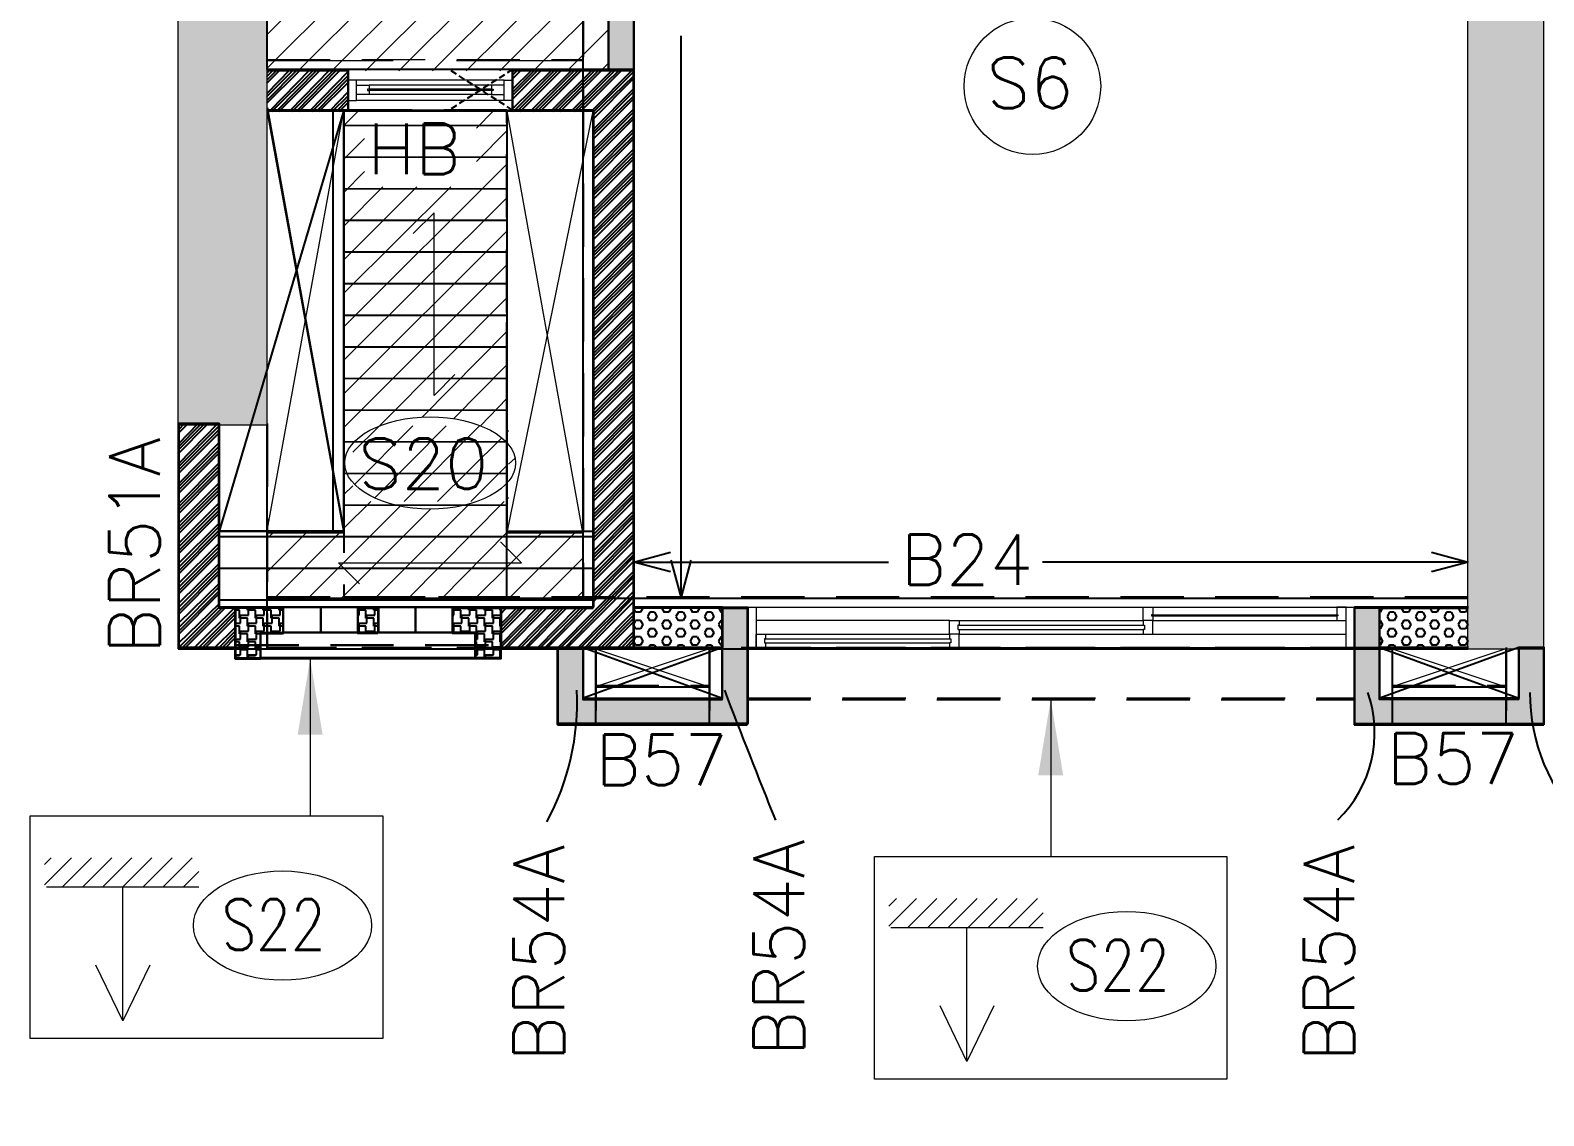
# Model space of a CAD drawing. Header units: millimetres. Extents: x 1181448 to 1317632, y -5734806 to -5633961.
# Drawn here: x 1272985 to 1278970, y -5711936 to -5707645 of the extents above; entities that cross this region are included whole.
import ezdxf

# ---------------------------------------------------------------- set-up
doc = ezdxf.new("R2010")
doc.units = ezdxf.units.MM
doc.header["$LTSCALE"] = 1000
doc.header["$MEASUREMENT"] = 0
for name, pattern in [('1', [0]), ('3BHK-A$0$AUDIT_D_120904163729-0', [0]), ('3BHK-A$0$HIDDEN', [0.375, 0.25, -0.125]), ('AUDIT_D_120904163729-0', [0]), ('HIDDEN', [0.375, 0.25, -0.125]), ('T8(T9 IS SIMILAR) - TYPICAL FLOOR ELEVATION$0$AUDIT_D_120904163729-0', [0]), ('T8(T9 IS SIMILAR) - TYPICAL FLOOR ELEVATION$0$HIDDEN', [0.375, 0.25, -0.125]), ('T8(T9 IS SIMILAR)$0$$0$HIDDEN', [0.375, 0.25, -0.125]), ('T8(T9 IS SIMILAR)$0$HIDDEN', [0.375, 0.25, -0.125])]:
    doc.linetypes.add(name, pattern=pattern)
doc.layers.get('0').update_dxf_attribs({"linetype": 'AUDIT_D_120904163729-0'})
for name, color, linetype in [('100 MM THK. NON-STRUCTURAL WALL', 134, 'Continuous'), ('150 MM THK. BLOCK WORK.', 223, 'Continuous'), ('3BHK-A$0$A-HATCH -160', 251, '3BHK-A$0$AUDIT_D_120904163729-0'), ('3BHK-A$0$A-TOI SUNK 50MM', 8, 'Continuous'), ('3BHK-A$0$CUT-OUT', 49, 'Continuous'), ('3BHK-A$0$ELE 1', 1, 'Continuous'), ('A_dim', 1, 'Continuous'), ('S-BEAM', 20, 'Continuous'), ('SCPL-BEAMS NO.', 7, 'Continuous'), ('T8(T9 IS SIMILAR) - TYPICAL FLOOR ELEVATION$0$A-WALL HATCH', 252, 'T8(T9 IS SIMILAR) - TYPICAL FLOOR ELEVATION$0$AUDIT_D_120904163729-0'), ('T8(T9 IS SIMILAR) - TYPICAL FLOOR ELEVATION$0$A-WALL-FEATURES', 6, 'T8(T9 IS SIMILAR) - TYPICAL FLOOR ELEVATION$0$AUDIT_D_120904163729-0'), ('T8(T9 IS SIMILAR)$0$S-BEAM', 20, 'T8(T9 IS SIMILAR)$0$$0$HIDDEN'), ('TYPICAL FLOOR ARCH', 251, 'AUDIT_D_120904163729-0')]:
    doc.layers.add(name, color=color, linetype=linetype)
for name, color, linetype, lineweight in [('160 THK. STRUCT WALL', 7, 'Continuous', 15), ('3BHK-A$0$A-WALL- 160', 6, 'Continuous', 30), ('3BHK-A$0$Ventilator', 5, 'Continuous', 0), ('3BHK-A$0$Window', 4, 'Continuous', 20), ('S-CUTOUT', 8, 'Continuous', 15), ('S-HATCH', 8, 'Continuous', 9), ('SCPL BEAM', 20, 'Continuous', 13), ('SCPL_DIM', 9, 'Continuous', 5), ('SCPL_SLAB MARK', 72, 'Continuous', 20), ('T8(T9 IS SIMILAR) - TYPICAL FLOOR ELEVATION$0$ELE-1', 4, 'Continuous', 30), ('T8(T9 IS SIMILAR)$0$SCPL BEAM', 191, 'T8(T9 IS SIMILAR)$0$$0$HIDDEN', 13)]:
    doc.layers.add(name, color=color, linetype=linetype, lineweight=lineweight)
for name, color, linetype, true_color in [('160MM THK.NON-STRUCTURAL WALLS', 7, 'Continuous', 0xea7b62), ('WALL - 0.16 thk STRUCTURAL', 7, '1', 0x24ffc8), ('WALL - 0.20 thk STRUCTURAL', 7, 'Continuous', 0xa60727)]:
    doc.layers.add(name, color=color, linetype=linetype, true_color=true_color)
doc.styles.add('ROMANS', font='romans.shx', dxfattribs={"width": 0.85})
doc.styles.add('SCPL', font='romans.shx')
doc.dimstyles.new('SCPL', dxfattribs={"dimscale": 0, "dimtxt": 300, "dimasz": 300, "dimexe": 100, "dimexo": 200, "dimgap": 150, "dimtad": 0, "dimdec": 0, "dimzin": 1, "dimdsep": 46, "dimtxsty": 'SCPL', "dimcen": 150, "dimclrd": 1, "dimclre": 2, "dimclrt": 5, "dimadec": 3, "dimazin": 0, "dimtfac": 1, "dimtdec": 0, "dimtofl": 0, "dimtmove": 2, "dimatfit": 3, "dimfxl": 0, "dimtolj": 1, "dimtzin": 0, "dimlwd": 15, "dimlwe": 13, "dimarcsym": 0})
doc.dimstyles.new('SCPL-DIM-150', dxfattribs={"dimscale": 100, "dimtxt": 2.25, "dimasz": 1.45, "dimexe": 1, "dimexo": 1, "dimgap": 1, "dimtad": 1, "dimdec": 0, "dimzin": 0, "dimdsep": 46, "dimtxsty": 'ROMANS', "dimblk": 'OPEN30', "dimcen": 0.09, "dimclrd": 256, "dimclre": 256, "dimclrt": 7, "dimadec": 0, "dimazin": 0, "dimtfac": 1, "dimtdec": 0, "dimtofl": 0, "dimtmove": 0, "dimatfit": 3, "dimldrblk": 'OPEN30', "dimfxl": 1, "dimtolj": 1, "dimtzin": 0, "dimarcsym": 0})
pattern_1 = [(45, (-207774032.69, -153587997.47), (-39.77475644, 39.77475644), []), (45, (-207774006.17, -153587997.47), (-39.77475644, 39.77475644), [])]
pattern_2 = [(180, (-1203933.584, 5720355.632), (-4e-15, -32.47595264), [18.75, -37.5]), (300, (-1203933.584, 5720355.632), (28.125, 16.23797632), [18.75, -37.5]), (240, (-1203952.334, 5720355.632), (28.125, -16.23797632), [18.75, -37.5])]
pattern_3 = [(45, (-1203934.236, 5721641.227), (-39.77475644, 39.77475644), []), (45, (-1203907.72, 5721641.227), (-39.77475644, 39.77475644), [])]
pattern_4 = [(45, (206689697.06, 159341505.575), (-66.291260736, 66.291260736), [])]

# ---------------------------------------------------------------- blocks, each defined once
blk = doc.blocks.new('3BHK-A$0$V1')
at = {"layer": '3BHK-A$0$Ventilator'}
for p, q in [((1139503.9, -5700057.1), (1140153.9, -5700057.1)), ((1139503.9, -5700217.1), (1140153.9, -5700217.1))]:
    blk.add_line(p, q, dxfattribs=at)
at = {"layer": '3BHK-A$0$Ventilator', "color": 8}
for p, q in [((1139536.9, -5700094.6), (1140120.9, -5700094.6)), ((1139586.9, -5700118.3), (1140070.9, -5700118.3)), ((1139536.9, -5700174.6), (1140120.9, -5700174.6)), ((1139586.9, -5700155.8), (1140070.9, -5700155.8))]:
    blk.add_line(p, q, dxfattribs=at)
at = {"layer": '3BHK-A$0$Ventilator', "color": 5}
for p, q in [((1139586.9, -5700134.1), (1140070.9, -5700134.1)), ((1139586.9, -5700140.1), (1140070.9, -5700140.1))]:
    blk.add_line(p, q, dxfattribs=at)
at = {"layer": '3BHK-A$0$Ventilator', "color": 4}
for points in [[(1139503.9, -5700094.6), (1139536.9, -5700094.6), (1139536.9, -5700174.6), (1139503.9, -5700174.6)], [(1139586.9, -5700134.1), (1139586.9, -5700118.3), (1139536.9, -5700118.3), (1139536.9, -5700155.8), (1139586.9, -5700155.8), (1139586.9, -5700140.1), (1139580.9, -5700140.1), (1139580.9, -5700134.1)], [(1140070.9, -5700134.1), (1140070.9, -5700118.3), (1140120.9, -5700118.3), (1140120.9, -5700155.8), (1140070.9, -5700155.8), (1140070.9, -5700140.1), (1140076.9, -5700140.1), (1140076.9, -5700134.1)], [(1140153.9, -5700094.6), (1140120.9, -5700094.6), (1140120.9, -5700174.6), (1140153.9, -5700174.6)]]:
    blk.add_lwpolyline(points, close=True, dxfattribs=at)
blk = doc.blocks.new('3BHK-A$0$2400')
at = {"layer": '3BHK-A$0$Window', "color": 1, "lineweight": 13}
for p, q in [((1151176.5, -5692111.9), (1148842.5, -5692111.9)), ((1149607.5, -5692111.9), (1148880, -5692111.9)), ((1149607.5, -5692165.3), (1148880, -5692165.3)), ((1150373.7, -5692165.3), (1149645, -5692165.3)), ((1150411.2, -5692165.3), (1151176.5, -5692165.3)), ((1149607.5, -5692218.6), (1148842.5, -5692218.6)), ((1150373.7, -5692218.6), (1149645, -5692218.6)), ((1151139, -5692218.6), (1150411.2, -5692218.6)), ((1150373.7, -5692271.9), (1148842.5, -5692271.9)), ((1151139, -5692271.9), (1150411.2, -5692271.9))]:
    blk.add_line(p, q, dxfattribs=at)
at = {"layer": '3BHK-A$0$Window', "color": 5, "lineweight": 13}
for p, q in [((1149607.5, -5692142.2), (1148880, -5692142.2)), ((1149607.5, -5692146.7), (1148880, -5692146.7)), ((1150373.7, -5692183.8), (1149645, -5692183.8)), ((1150373.7, -5692200), (1149645, -5692200)), ((1151139, -5692237.2), (1150411.2, -5692237.2)), ((1151139, -5692253.3), (1150411.2, -5692253.3))]:
    blk.add_line(p, q, dxfattribs=at)
at = {"layer": '3BHK-A$0$Window', "color": 4, "lineweight": 13}
for points in [[(1148842.5, -5692111.9), (1148809.5, -5692111.9), (1148809.5, -5692271.9), (1148842.5, -5692271.9)], [(1148880, -5692146.7), (1148880, -5692165.3), (1148842.5, -5692165.3), (1148842.5, -5692111.9), (1148880, -5692111.9), (1148880, -5692142.2), (1148875.5, -5692142.2), (1148875.5, -5692146.7)], [(1149607.5, -5692146.7), (1149607.5, -5692165.3), (1149645, -5692165.3), (1149645, -5692111.9), (1149607.5, -5692111.9), (1149607.5, -5692142.2), (1149612, -5692142.2), (1149612, -5692146.7)], [(1151209.5, -5692111.9), (1151176.5, -5692111.9), (1151176.5, -5692271.9), (1151209.5, -5692271.9)], [(1149645, -5692200), (1149645, -5692218.6), (1149607.5, -5692218.6), (1149607.5, -5692165.3), (1149645, -5692165.3), (1149645, -5692183.8), (1149640.5, -5692183.8), (1149640.5, -5692200)], [(1150373.7, -5692200), (1150373.7, -5692218.6), (1150411.2, -5692218.6), (1150411.2, -5692165.3), (1150373.7, -5692165.3), (1150373.7, -5692183.8), (1150378.2, -5692183.8), (1150378.2, -5692200)], [(1150411.2, -5692253.3), (1150411.2, -5692271.9), (1150373.7, -5692271.9), (1150373.7, -5692218.6), (1150411.2, -5692218.6), (1150411.2, -5692237.2), (1150406.7, -5692237.2), (1150406.7, -5692253.3)], [(1151139, -5692253.3), (1151139, -5692271.9), (1151176.5, -5692271.9), (1151176.5, -5692218.6), (1151139, -5692218.6), (1151139, -5692237.2), (1151143.5, -5692237.2), (1151143.5, -5692253.3)]]:
    blk.add_lwpolyline(points, close=True, dxfattribs=at)
blk = doc.blocks.new('T8(T9 IS SIMILAR) - TYPICAL FLOOR ELEVATION$0$JG')
at = {"layer": 'T8(T9 IS SIMILAR) - TYPICAL FLOOR ELEVATION$0$A-WALL HATCH', "linetype": 'ByBlock'}
h = blk.add_hatch(dxfattribs=at)
h.set_pattern_fill('ZIGZAG', color=256, scale=250)
h.set_pattern_definition([(0, (0, 0), (31.25, 31.25), [31.25, -31.25]), (90, (31.25, 0), (-31.25, 31.25), [31.25, -31.25])])
h.paths.add_polyline_path([(1133312.3, -5722820.5), (1133392.5, -5722820.5), (1133392.5, -5722720.5), (1133312.3, -5722720.5)])
edge = h.paths.add_edge_path()
edge.add_line((1133877.2, -5722870.5), (1133877.2, -5722920.5))
edge.add_line((1133877.2, -5722920.5), (1133777.2, -5722920.5))
edge.add_line((1133777.2, -5722920.5), (1133777.2, -5722870.5))
edge.add_line((1133777.2, -5722870.5), (1133777.2, -5722820.5))
edge.add_line((1133777.2, -5722820.5), (1133687.4, -5722820.5))
edge.add_line((1133687.4, -5722820.5), (1133687.4, -5722720.5))
edge.add_line((1133687.4, -5722720.5), (1133877.2, -5722720.6))
edge.add_line((1133877.2, -5722720.6), (1133877.2, -5722870.5))
edge.add_line((1132827.4, -5722870.5), (1132827.4, -5722920.5))
edge.add_line((1132827.4, -5722920.5), (1132927.4, -5722920.5))
edge.add_line((1132927.4, -5722920.5), (1132927.4, -5722870.5))
edge.add_line((1132927.4, -5722870.5), (1132927.4, -5722820.5))
edge.add_line((1132927.4, -5722820.5), (1133017.4, -5722820.5))
edge.add_line((1133017.4, -5722820.5), (1133017.4, -5722720.5))
edge.add_line((1133017.4, -5722720.5), (1132827.4, -5722720.5))
edge.add_line((1132827.4, -5722720.5), (1132827.4, -5722870.5))
at = {"layer": 'T8(T9 IS SIMILAR) - TYPICAL FLOOR ELEVATION$0$A-WALL-FEATURES', "color": 3, "elevation": -1.3}
for points in [[(1132827.4, -5722870.5), (1132827.4, -5722870.5), (1132827.4, -5722920.5), (1132927.4, -5722920.5), (1132927.4, -5722870.5), (1132927.4, -5722820.5), (1133017.4, -5722820.5), (1133017.4, -5722720.5), (1132827.4, -5722720.5), (1132827.4, -5722870.5)], [(1133877.2, -5722870.5), (1133877.2, -5722870.5), (1133877.2, -5722920.5), (1133777.2, -5722920.5), (1133777.2, -5722870.5), (1133777.2, -5722820.5), (1133687.4, -5722820.5), (1133687.4, -5722720.5), (1133877.2, -5722720.6), (1133877.2, -5722870.5)]]:
    blk.add_lwpolyline(points, dxfattribs=at)
blk.add_lwpolyline([(1133312.3, -5722820.5), (1133392.5, -5722820.5), (1133392.5, -5722720.5), (1133312.3, -5722720.5)], close=True, dxfattribs=at)
at = {"layer": 'T8(T9 IS SIMILAR) - TYPICAL FLOOR ELEVATION$0$ELE-1', "color": 5}
for p, q in [((1133017.4, -5722720.5, -1.3), (1133312.3, -5722720.5, -1.3)), ((1133164.8, -5722820.5, -1.3), (1133164.8, -5722720.5, -1.3)), ((1133687.4, -5722720.5, -1.3), (1133392.5, -5722720.5, -1.3)), ((1133539.9, -5722820.5, -1.3), (1133539.9, -5722720.5, -1.3)), ((1133312.3, -5722820.5, -1.3), (1133017.4, -5722820.5, -1.3)), ((1133392.5, -5722820.5, -1.3), (1133687.4, -5722820.5, -1.3)), ((1132927.4, -5722920.5, -1.3), (1133777.2, -5722920.5, -1.3))]:
    blk.add_line(p, q, dxfattribs=at)
at = {"layer": 'T8(T9 IS SIMILAR) - TYPICAL FLOOR ELEVATION$0$ELE-1', "color": 5, "linetype": 'T8(T9 IS SIMILAR) - TYPICAL FLOOR ELEVATION$0$HIDDEN'}
blk.add_line((1133877.2, -5722870.5, -1.3), (1132827.4, -5722870.5, -1.3), dxfattribs=at)
blk = doc.blocks.new('GGS')
at = {"layer": '3BHK-A$0$A-HATCH -160', "linetype": 'ByBlock'}
h = blk.add_hatch(dxfattribs=at)
h.set_pattern_fill('ZIGZAG', color=8, scale=250)
h.set_pattern_definition([(9e-15, (-207774032.036, -153589283.067), (31.25, 31.25), [31.25, -31.25]), (90, (-207774000.786, -153589283.067), (-31.25, 31.25), [31.25, -31.25])])
h.paths.add_polyline_path([(-206588849.3, -159304032.6), (-206587499.3, -159304032.6), (-206587499.3, -159303432.6), (-206587399.3, -159303432.6), (-206587399.3, -159304032.6), (-206585319.3, -159304032.6), (-206585319.3, -159303332.6), (-206584999.6, -159303332.6), (-206584999.6, -159303432.6), (-206585219.3, -159303432.6), (-206585219.3, -159304732.6), (-206584999.6, -159304732.6), (-206584999.6, -159304832.6), (-206585319.3, -159304832.6), (-206585319.3, -159304132.6), (-206587399.3, -159304132.6), (-206587399.3, -159304947.6), (-206587499.3, -159304947.6), (-206587499.3, -159304132.6), (-206588849.3, -159304132.6)])
h.paths.add_polyline_path([(-206588849.3, -159302532.6), (-206588249.3, -159302532.6), (-206588249.3, -159302432.6), (-206588849.3, -159302432.6)])
h.paths.add_polyline_path([(-206587499.3, -159299982.6), (-206587399.3, -159299982.6), (-206587399.3, -159302532.6), (-206587499.3, -159302532.6)])
h.paths.add_polyline_path([(-206587499.3, -159306682.6), (-206587399.3, -159306682.6), (-206587399.3, -159305697.6), (-206587499.3, -159305697.6)])
h.paths.add_polyline_path([(-206579129.9, -159304658.1), (-206579949.8, -159304658.1), (-206579949.8, -159304758.1), (-206579129.9, -159304758.1)])
h.paths.add_polyline_path([(-206578249.9, -159304658.1), (-206577349.8, -159304658.1), (-206577349.8, -159304758.1), (-206578249.9, -159304758.1)])
h.paths.add_polyline_path([(-206579899.5, -159303432.9), (-206577499.7, -159303432.9), (-206577499.7, -159303332.9), (-206579899.5, -159303332.9)])
h.paths.add_polyline_path([(-206576599.7, -159301083.2), (-206576499.7, -159301083.2), (-206576499.7, -159303432.9), (-206576599.7, -159303432.9)])
h.paths.add_polyline_path([(-206575749.7, -159303432.9), (-206575073.3, -159303432.9), (-206575073.3, -159303332.9), (-206575749.7, -159303332.9)])
h.paths.add_polyline_path([(-206577160.1, -159309491.7), (-206577949.8, -159309492.7), (-206577949.7, -159309392.7), (-206577949.8, -159309392.7), (-206577849.8, -159309392.7), (-206577160.1, -159309391.7)])
h.paths.add_polyline_path([(-206580634.8, -159299222.9), (-206580149.8, -159299222.6), (-206580149.8, -159299323.1), (-206580634.7, -159299323.1)])
h.paths.add_polyline_path([(-206587399.3, -159297837.8), (-206586839.7, -159297837.8), (-206586839.7, -159297937.8), (-206587399.3, -159297937.8)])
h.paths.add_polyline_path([(-206579849.8, -159305007), (-206579949.8, -159305007), (-206579949.8, -159304757), (-206579849.8, -159304757)])
h = blk.add_hatch(dxfattribs=at)
h.set_pattern_fill('ANSI32', color=8, scale=150)
h.set_pattern_definition(pattern_1)
h.paths.add_polyline_path([(-206588849.3, -159306682.8), (-206588529.3, -159306682.8), (-206588529.3, -159306842.8), (-206588849.3, -159306842.8)])
h = blk.add_hatch(dxfattribs=at)
h.set_pattern_fill('ANSI32', color=8, scale=150)
h.set_pattern_definition(pattern_1)
h.paths.add_polyline_path([(-206587924.3, -159308967.9), (-206587924.3, -159308807.8), (-206587559.3, -159308807.8), (-206587559.3, -159306842.8), (-206587879.3, -159306842.8), (-206587879.3, -159306682.8), (-206587399.3, -159306682.8), (-206587399.3, -159308807.8), (-206587399.3, -159308806.5), (-206587399.3, -159308966.5)])
h = blk.add_hatch(dxfattribs=at)
h.set_pattern_fill('ANSI32', color=8, scale=150)
h.set_pattern_definition(pattern_1)
h.paths.add_polyline_path([(-206589199.3, -159308968), (-206589199.3, -159308082.7), (-206589039.3, -159308082.7), (-206589039.3, -159308807.8), (-206588974.3, -159308807.8), (-206588974.3, -159308968)])
at = {"layer": '3BHK-A$0$CUT-OUT'}
h = blk.add_hatch(dxfattribs=at)
h.set_pattern_fill('ANSI31', color=8, scale=1000, angle=135)
h.set_pattern_definition([(180, (-207750274.06, -153589021.9), (-2e-14, -125), [])])
h.paths.add_polyline_path([(-206587559.7, -159308806.5), (-206589039.3, -159308806.5), (-206589039.3, -159308506.5), (-206588546.5, -159308506.5), (-206588546.5, -159306841.5), (-206587901.2, -159306842.3), (-206587901.1, -159308511.2), (-206587559.4, -159308506.5)])
at = {"color": 8, "linetype": '3BHK-A$0$HIDDEN', "ltscale": 0.1}
for p, q in [((-206587879.3, -159306841.5, 0), (-206588129.3, -159306681.5, 0)), ((-206587879.3, -159306681.5, 0), (-206588129.3, -159306841.5, 0))]:
    blk.add_line(p, q, dxfattribs=at)
at = {"layer": '3BHK-A$0$A-TOI SUNK 50MM', "color": 8, "elevation": 0}
blk.add_lwpolyline([(-206588849.6, -159304131.6), (-206587499.3, -159304131.6), (-206587499.3, -159306681.5), (-206588849.6, -159306681.5)], close=True, dxfattribs=at)
at = {"layer": '3BHK-A$0$A-WALL- 160', "color": 8, "linetype": 'ByBlock'}
for p, q in [((-206587499.3, -159305696.5, 0), (-206587499.3, -159306681.5, 0)), ((-206587399.3, -159305696.5, 0), (-206587399.3, -159306681.5, 0)), ((-206588529.3, -159306681.5, 0), (-206588849.3, -159306681.5, 0)), ((-206588529.3, -159306681.5, 0), (-206588529.3, -159306841.5, 0)), ((-206587879.3, -159306681.5, 0), (-206587879.3, -159306841.5, 0)), ((-206587399.3, -159306681.5, 0), (-206587879.3, -159306681.5, 0)), ((-206587399.3, -159308966.5, 0), (-206587399.3, -159306681.5, 0)), ((-206588529.3, -159306841.5, 0), (-206588849.3, -159306841.5, 0)), ((-206587559.3, -159306841.5, 0), (-206587879.3, -159306841.5, 0)), ((-206587559.3, -159308806.5, 0), (-206587559.3, -159306841.5, 0)), ((-206586949.3, -159308806.5, 0), (-206586949.3, -159308966.5, 0)), ((-206584449.2, -159308806.5, -0.5), (-206584099.3, -159308806.5, 0)), ((-206587559.3, -159308966.5, 0), (-206587399.3, -159308966.5, 0)), ((-206584449.2, -159308966.5, -0.5), (-206584099.3, -159308966.5, 0))]:
    blk.add_line(p, q, dxfattribs=at)
at = {"layer": '3BHK-A$0$A-WALL- 160', "color": 8, "linetype": 'ByBlock', "elevation": 0}
for points in [[(-206589039.3, -159308806.5), (-206589039.3, -159308081.4), (-206589199.3, -159308081.4), (-206589199.3, -159308966.7), (-206589039.7, -159308966.7)], [(-206589039.7, -159308966.7), (-206588974.3, -159308966.8), (-206588974.3, -159308806.5), (-206589039.7, -159308806.5)], [(-206587559.3, -159308966.5), (-206587924.3, -159308966.6), (-206587924.3, -159308806.5), (-206587559.3, -159308806.5)]]:
    blk.add_lwpolyline(points, dxfattribs=at)
at = {"layer": '3BHK-A$0$A-WALL- 160', "color": 8, "linetype": 'ByBlock', "elevation": -0.5}
blk.add_lwpolyline([(-206587049.2, -159308806.5), (-206587399.3, -159308806.5), (-206587399.3, -159308966.5), (-206587049.2, -159308966.5)], close=True, dxfattribs=at)
at = {"layer": '3BHK-A$0$CUT-OUT', "color": 8}
for p, q in [((-206588546.6, -159306841.5, 0), (-206589039.3, -159308506.5, 0.6)), ((-206588849.7, -159306831.5, 0), (-206588546.6, -159308506.5, 0.6))]:
    blk.add_line(p, q, dxfattribs=at)
at = {"layer": '3BHK-A$0$CUT-OUT', "color": 8, "elevation": 0.4}
blk.add_lwpolyline([(-206587559.7, -159308806.5), (-206589039.3, -159308806.5), (-206589039.3, -159308506.5), (-206588546.5, -159308506.5), (-206588546.5, -159306841.5), (-206587901.2, -159306842.3), (-206587901.1, -159308511.2), (-206587559.4, -159308506.5)], close=True, dxfattribs=at)
at = {"layer": '3BHK-A$0$ELE 1', "color": 8, "linetype": 'ByBlock'}
for p, q in [((-206588546.6, -159306841.5, 0.4), (-206588546.6, -159308506.5, 0.6)), ((-206587901.1, -159306846.2, 0.4), (-206587901.1, -159308511.2, 0.4))]:
    blk.add_line(p, q, dxfattribs=at)
at = {"layer": '3BHK-A$0$ELE 1', "color": 8, "linetype": 'ByBlock', "elevation": 0.6}
for points in [[(-206588546.6, -159308506.5), (-206589039.3, -159308506.5)], [(-206587859.4, -159308506.5), (-206587559.3, -159308506.5)]]:
    blk.add_lwpolyline(points, dxfattribs=at)
at = {"layer": 'T8(T9 IS SIMILAR) - TYPICAL FLOOR ELEVATION$0$A-WALL-FEATURES', "color": 8, "linetype": 'ByBlock'}
for p, q in [((-206587049.3, -159308966.6, 0), (-206587599.3, -159309166.6, 0)), ((-206587599.3, -159308966.7, 0), (-206587049.3, -159309166.6, 0)), ((-206584449.3, -159308966.6, 0), (-206583899.3, -159309166.6, 0)), ((-206583899.3, -159308966.6, 0), (-206584449.3, -159309166.6, 0))]:
    blk.add_line(p, q, dxfattribs=at)
at = {"layer": 'T8(T9 IS SIMILAR) - TYPICAL FLOOR ELEVATION$0$A-WALL-FEATURES', "color": 8, "linetype": 'T8(T9 IS SIMILAR) - TYPICAL FLOOR ELEVATION$0$HIDDEN'}
blk.add_line((-206586949.3, -159309166.6, 0), (-206584549.3, -159309166.6, 0), dxfattribs=at)
at = {"layer": 'T8(T9 IS SIMILAR) - TYPICAL FLOOR ELEVATION$0$A-WALL-FEATURES', "color": 8, "linetype": 'ByBlock', "elevation": 0}
for points in [[(-206587699.3, -159309266.6), (-206587699.3, -159308966.6), (-206587599.3, -159308966.6), (-206587599.3, -159309166.6), (-206587049.3, -159309166.6), (-206587049.3, -159308806.5), (-206586949.3, -159308806.5), (-206586949.3, -159309266.6)], [(-206583799.3, -159309266.6), (-206583799.3, -159308966.6), (-206583899.3, -159308966.6), (-206583899.3, -159309166.6), (-206584449.3, -159309166.6), (-206584449.3, -159308806.5), (-206584549.3, -159308806.5), (-206584549.3, -159309266.6)]]:
    blk.add_lwpolyline(points, close=True, dxfattribs=at)
at = {"layer": 'T8(T9 IS SIMILAR)$0$S-BEAM', "color": 8}
for p, q in [((-206587599.2, -159304131.8, -0.2), (-206587599.9, -159308766.6, -0.2)), ((-206587399.2, -159304131.9, -0.2), (-206587399.9, -159308766.6, -0.2)), ((-206589200.1, -159308081.4, -0.2), (-206589200.1, -159308966.6, -0.2)), ((-206588850, -159308081.4, -0.2), (-206588850, -159308966.6, -0.2)), ((-206588850, -159308766.6, -0.2), (-206584100.1, -159308766.6, -0.2)), ((-206589200.1, -159308966.5, -0.2), (-206584099.6, -159308966.5, -0.5)), ((-206588850, -159308966.6, -0.2), (-206584100.1, -159308966.6, -0.2)), ((-206587700.1, -159308966.7, -0.2), (-206587700.1, -159309266.7, -0.2)), ((-206587550.1, -159308966.7, -0.2), (-206587550.1, -159309266.7, -0.2)), ((-206587099.9, -159308966.7), (-206587099.9, -159309266.7)), ((-206586949.9, -159308966.7), (-206586949.9, -159309266.7)), ((-206584549.9, -159308966.7), (-206584549.9, -159309266.7)), ((-206584399.9, -159308966.7), (-206584399.9, -159309266.7)), ((-206583950.1, -159308966.7, -0.3), (-206583950.1, -159309266.7, -0.3)), ((-206587550.1, -159309116.7, -0.2), (-206587099.9, -159309116.7)), ((-206584399.9, -159309116.7), (-206583950.1, -159309116.7, -0.3)), ((-206587700.1, -159309266.7, -0.2), (-206586949.9, -159309266.7)), ((-206584549.9, -159309266.7), (-206583800.1, -159309266.7, -0.3))]:
    blk.add_line(p, q, dxfattribs=at)
at = {"layer": 'T8(T9 IS SIMILAR)$0$S-BEAM', "color": 8, "elevation": -0.5}
blk.add_lwpolyline([(-206588546.6, -159308766.6), (-206587901.1, -159308766.6), (-206587901.2, -159306842.3), (-206588546.6, -159306842.4)], close=True, dxfattribs=at)
at = {"layer": 'T8(T9 IS SIMILAR)$0$SCPL BEAM', "color": 8, "linetype": 'T8(T9 IS SIMILAR)$0$HIDDEN'}
for p, q in [((-206588850, -159306641.5, -0.4), (-206587599.7, -159306641.6, -0.4)), ((-206588850, -159306841.5, -0.4), (-206587599.7, -159306841.6, -0.4))]:
    blk.add_line(p, q, dxfattribs=at)
at = {"layer": '3BHK-A$0$A-WALL- 160', "color": 8, "linetype": 'ByBlock', "rotation": 180}
blk.add_blockref('3BHK-A$0$V1', (-205448375.4, -165006898.6, 0), dxfattribs=at)
at = {"layer": '3BHK-A$0$A-WALL- 160', "color": 8, "linetype": 'ByBlock', "xscale": -1}
blk.add_blockref('3BHK-A$0$2400', (-205435739.8, -153616694.6, 0), dxfattribs=at)
at = {"layer": 'T8(T9 IS SIMILAR) - TYPICAL FLOOR ELEVATION$0$A-WALL-FEATURES', "color": 8, "linetype": 'ByBlock', "xscale": -1}
blk.add_blockref('T8(T9 IS SIMILAR) - TYPICAL FLOOR ELEVATION$0$JG', (-205455097.5, -153586086.1, 1.3), dxfattribs=at)
blk = doc.blocks.new('A$C5F94338C')
at = {"layer": 'WALL - 0.16 thk STRUCTURAL'}
h = blk.add_hatch(color=256, dxfattribs=at)
h.dxf.hatch_style = 1
h.paths.add_polyline_path([(5100, 11560), (5400.1, 11560), (5400.1, 7325), (5100.1, 7325)])
at = {"layer": 'WALL - 0.20 thk STRUCTURAL'}
h = blk.add_hatch(color=256, dxfattribs=at)
h.dxf.hatch_style = 1
h.paths.add_polyline_path([(0, 17710), (350, 17710), (350.1, 8210.3), (0, 8210.3)])
at = {"layer": '160 THK. STRUCT WALL'}
for points in [[(0, 17710), (350, 17710), (350.1, 8210.3), (0, 8210.3)], [(5100, 11560), (5400.1, 11560), (5400.1, 7325), (5100.1, 7325)]]:
    blk.add_lwpolyline(points, close=True, dxfattribs=at)
blk = doc.blocks.new('HS')
at = {"linetype": 'Continuous'}
for p, q in [((9.28, 0), (7.16, 2.12)), ((-9.28, 0), (9.28, 0)), ((-9.28, 0), (-7.16, -2.12))]:
    blk.add_line(p, q, dxfattribs=at)
blk = doc.blocks.new('One WAy')
at = {"xscale": -38.94666666665216, "yscale": 38.94666666665216, "zscale": 38.94666666665216, "rotation": 270}
blk.add_blockref('HS', (0, 0), dxfattribs=at)
blk = doc.blocks.new('A$C42226032')
at = {"layer": 'SCPL_SLAB MARK'}
h = blk.add_hatch(dxfattribs=at)
h.set_pattern_fill('ANSI31', color=256, scale=0.2, angle=90)
h.set_pattern_definition([(135, (-48.789575, -510.390865), (-0.0176776695, -0.0176776695), [])])
h.paths.add_polyline_path([(-0.1372, -0.2348), (-0.1372, -0.2863), (0.1337, -0.2863), (0.1337, -0.2348)])
for p, q in [((0, 0), (0, -0.2348)), ((0, 0), (-0.0473, -0.0981)), ((0.0473, -0.0981), (0, 0)), ((0.1337, -0.2348), (-0.1337, -0.2348))]:
    blk.add_line(p, q, dxfattribs=at)
blk = doc.blocks.new('_Open30')
at = {"color": 0, "linetype": 'ByBlock', "lineweight": -2}
for p, q in [((-1, 0.268), (0, 0)), ((0, 0), (-1, -0.268)), ((0, 0), (-1, 0))]:
    blk.add_line(p, q, dxfattribs=at)
blk = doc.blocks.new('A$C73fda794')
at = {"layer": '100 MM THK. NON-STRUCTURAL WALL', "linetype": 'ByBlock'}
h = blk.add_hatch(dxfattribs=at)
h.set_pattern_fill('ZIGZAG', color=256, scale=250)
h.set_pattern_definition([(0, (-1203933.584, 5720355.632), (31.25, 31.25), [31.25, -31.25]), (90, (-1203902.334, 5720355.632), (-31.25, 31.25), [31.25, -31.25])])
h.paths.add_polyline_path([(-17600.8, 372.1), (-17600.8, 672.1), (-17500.8, 672.1), (-17500.8, 472.1), (-16950.8, 472.1), (-16950.8, 832.2), (-16850.8, 832.2), (-16850.8, 372.1)])
h.paths.add_polyline_path([(-13700.8, 372.1), (-13700.8, 672.1), (-13800.8, 672.1), (-13800.8, 472.1), (-14350.8, 472.1), (-14350.8, 832.2), (-14450.8, 832.2), (-14450.8, 372.1)])
h.paths.add_polyline_path([(-13075.9, 2422.2), (-13075.9, 2622.2), (-13175.9, 2622.2), (-13175.9, 2422.2)])
h.paths.add_polyline_path([(-10575.9, 2622.2), (-10575.9, 2422.2), (-10675.9, 2422.2), (-10675.9, 2622.2)])
h.paths.add_polyline_path([(-7300.8, 10416.8), (-7300.8, 10616.8), (-7400.8, 10616.8), (-7400.8, 10416.8)])
h.paths.add_polyline_path([(-9801.6, 10616.8), (-9801.6, 10416.8), (-9901.6, 10416.8), (-9901.6, 10616.8)])
h.paths.add_polyline_path([(-8190.9, 18465.9), (-7720.8, 18465.9), (-7720.8, 18005.9), (-7820.8, 18005.9), (-7820.8, 18365.9), (-8190.9, 18365.9)])
h.paths.add_polyline_path([(-5620.8, 18005.9), (-5620.8, 18465.9), (-4801, 18465.9), (-4801, 18365.9), (-5520.8, 18365.9), (-5520.8, 18005.9)])
h.paths.add_polyline_path([(-4271.1, 19265.3), (-4271.1, 19465.3), (-4171.1, 19465.3), (-4171.1, 19265.3)])
h.paths.add_polyline_path([(-2070.9, 19465.3), (-2070.9, 19265.3), (-1970.9, 19265.3), (-1970.9, 19465.3)])
h.paths.add_polyline_path([(6748.3, 19465.3), (6748.3, 19265.3), (6648.3, 19265.3), (6648.3, 19465.3)])
h.paths.add_polyline_path([(8948.4, 19265.3), (8948.4, 19465.3), (8848.4, 19465.3), (8848.4, 19265.3)])
h.paths.add_polyline_path([(10298.2, 18005.9), (10298.2, 18465.9), (9478.7, 18465.9), (9478.7, 18365.9), (10198.2, 18365.9), (10198.2, 18005.9)])
h.paths.add_polyline_path([(12868.4, 18465.9), (12398.2, 18465.9), (12398.2, 18005.9), (12498.2, 18005.9), (12498.2, 18365.9), (12868.4, 18365.9)])
h.paths.add_polyline_path([(11978.1, 10416.8), (11978.1, 10616.8), (12078.1, 10616.8), (12078.1, 10416.8)])
h.paths.add_polyline_path([(14479, 10616.8), (14479, 10416.8), (14579, 10416.8), (14579, 10616.8)])
h.paths.add_polyline_path([(17753.3, 2422.2), (17753.3, 2622.2), (17853.3, 2622.2), (17853.3, 2422.2)])
h.paths.add_polyline_path([(15253.3, 2622.2), (15253.3, 2422.2), (15353.3, 2422.2), (15353.3, 2622.2)])
h.paths.add_polyline_path([(18378.2, 372.1), (18378.2, 672.1), (18478.2, 672.1), (18478.2, 472.1), (19028.2, 472.1), (19028.2, 832.2), (19128.2, 832.2), (19128.2, 372.1)])
h.paths.add_polyline_path([(22278.2, 372.1), (22278.2, 672.1), (22178.2, 672.1), (22178.2, 472.1), (21628.2, 472.1), (21628.2, 832.2), (21528.2, 832.2), (21528.2, 372.1)])
h.paths.add_polyline_path([(13068.3, -7229), (12968.3, -7229), (12968.3, -7429), (12423.2, -7429), (12423.2, -7069), (12323.2, -7069), (12323.2, -7529), (13068.3, -7529)])
h.paths.add_polyline_path([(10223.2, -7069), (10123.2, -7069), (10123.2, -7429), (9478.7, -7429), (9478.7, -7529), (10223.2, -7529)])
h.paths.add_polyline_path([(6748.3, -8528.4), (6748.3, -8328.4), (6648.3, -8328.4), (6648.3, -8528.4)])
h.paths.add_polyline_path([(8948.4, -8328.4), (8948.4, -8528.4), (8848.4, -8528.4), (8848.4, -8328.4)])
h.paths.add_polyline_path([(-2070.9, -8528.4), (-2070.9, -8328.4), (-1970.9, -8328.4), (-1970.9, -8528.4)])
h.paths.add_polyline_path([(-4271.1, -8328.4), (-4271.1, -8528.4), (-4171.1, -8528.4), (-4171.1, -8328.4)])
h.paths.add_polyline_path([(-5545.9, -7069), (-5445.9, -7069), (-5445.9, -7429), (-4801.3, -7429), (-4801.3, -7529), (-5545.9, -7529)])
h.paths.add_polyline_path([(-8391, -7229), (-8291, -7229), (-8291, -7429), (-7745.9, -7429), (-7745.9, -7069), (-7645.9, -7069), (-7645.9, -7529), (-8391, -7529)])
h = blk.add_hatch(dxfattribs=at)
h.set_pattern_fill('ZIGZAG', color=256, scale=250)
h.set_pattern_definition([(9e-15, (-1203933.584, 5720355.632), (31.25, 31.25), [31.25, -31.25]), (90, (-1203902.334, 5720355.632), (-31.25, 31.25), [31.25, -31.25])])
h.paths.add_polyline_path([(-18750.8, 5606.1), (-17400.8, 5606.1), (-17400.8, 6206.1), (-17300.8, 6206.1), (-17300.8, 5606.1), (-15220.8, 5606.1), (-15220.8, 6306.1), (-14901.1, 6306.1), (-14901.1, 6206.1), (-15120.8, 6206.1), (-15120.8, 4906.1), (-14901.1, 4906.1), (-14901.1, 4806.1), (-15220.8, 4806.1), (-15220.8, 5506.1), (-17300.8, 5506.1), (-17300.8, 4691.1), (-17400.8, 4691.1), (-17400.8, 5506.1), (-18750.8, 5506.1)])
h.paths.add_polyline_path([(-18750.8, 7106.1), (-18150.8, 7106.1), (-18150.8, 7206.1), (-18750.8, 7206.1)])
h.paths.add_polyline_path([(-17400.8, 9656.1), (-17300.8, 9656.1), (-17300.8, 7106.1), (-17400.8, 7106.1)])
h.paths.add_polyline_path([(-17400.8, 2956.1), (-17300.8, 2956.1), (-17300.8, 3941.1), (-17400.8, 3941.1)])
h.paths.add_polyline_path([(-9031.4, 4980.6), (-9851.3, 4980.6), (-9851.3, 4880.6), (-9031.4, 4880.6)])
h.paths.add_polyline_path([(-8151.4, 4980.6), (-7251.3, 4980.6), (-7251.3, 4880.6), (-8151.4, 4880.6)])
h.paths.add_polyline_path([(-9801.1, 6205.8), (-7401.2, 6205.8), (-7401.2, 6305.8), (-9801.1, 6305.8)])
h.paths.add_polyline_path([(-6501.2, 8555.5), (-6401.2, 8555.5), (-6401.2, 6205.8), (-6501.2, 6205.8)])
h.paths.add_polyline_path([(-5651.2, 6205.8), (-4974.9, 6205.8), (-4974.9, 6305.8), (-5651.2, 6305.8)])
h.paths.add_polyline_path([(-7061.7, 147), (-7851.4, 146), (-7851.2, 246), (-7851.3, 246), (-7751.4, 246), (-7061.7, 247)])
h.paths.add_polyline_path([(-10536.3, 10415.8), (-10051.3, 10416.1), (-10051.3, 10315.6), (-10536.3, 10315.6)])
h.paths.add_polyline_path([(-17300.9, 11800.9), (-16741.2, 11800.9), (-16741.2, 11700.9), (-17300.9, 11700.9)])
h.paths.add_polyline_path([(-9751.3, 4631.7), (-9851.3, 4631.7), (-9851.3, 4881.7), (-9751.3, 4881.7)])
h = blk.add_hatch(dxfattribs=at)
h.set_pattern_fill('ZIGZAG', color=256, scale=250)
h.set_pattern_definition([(0, (-1203933.584, 5765167.226), (31.25, 31.25), [31.25, -31.25]), (90, (-1203902.334, 5765167.226), (-31.25, 31.25), [31.25, -31.25])])
h.paths.add_polyline_path([(-18311.3, 732.1), (-18391.5, 732.1), (-18391.5, 832.1), (-18311.3, 832.1)])
edge = h.paths.add_edge_path()
edge.add_line((-18876.2, 682.1), (-18876.2, 632.1))
edge.add_line((-18876.2, 632.1), (-18776.2, 632.1))
edge.add_line((-18776.2, 632.1), (-18776.2, 682.1))
edge.add_line((-18776.2, 682.1), (-18776.2, 732.1))
edge.add_line((-18776.2, 732.1), (-18686.4, 732.1))
edge.add_line((-18686.4, 732.1), (-18686.4, 832.1))
edge.add_line((-18686.4, 832.1), (-18876.2, 832.1))
edge.add_line((-18876.2, 832.1), (-18876.2, 682.1))
edge.add_line((-17826.4, 682.1), (-17826.4, 632.1))
edge.add_line((-17826.4, 632.1), (-17926.4, 632.1))
edge.add_line((-17926.4, 632.1), (-17926.4, 682.1))
edge.add_line((-17926.4, 682.1), (-17926.4, 732.1))
edge.add_line((-17926.4, 732.1), (-18016.4, 732.1))
edge.add_line((-18016.4, 732.1), (-18016.4, 832.1))
edge.add_line((-18016.4, 832.1), (-17826.4, 832.1))
edge.add_line((-17826.4, 832.1), (-17826.4, 682.1))
at = {"layer": '150 MM THK. BLOCK WORK.'}
h = blk.add_hatch(dxfattribs=at)
h.set_pattern_fill('HEX', color=256, scale=150, angle=180)
h.set_pattern_definition(pattern_2)
h.paths.add_polyline_path([(-16950.8, 832.2), (-17300.8, 832.2), (-17300.8, 672.2), (-16950.8, 672.2)])
h = blk.add_hatch(dxfattribs=at)
h.set_pattern_fill('HEX', color=256, scale=150, angle=180)
h.set_pattern_definition(pattern_2)
h.paths.add_polyline_path([(-14350.8, 670.9), (-14000.8, 670.9), (-14000.8, 830.9), (-14350.8, 830.9)])
at = {"layer": '160MM THK.NON-STRUCTURAL WALLS', "linetype": 'ByBlock'}
h = blk.add_hatch(dxfattribs=at)
h.set_pattern_fill('ANSI32', color=256, scale=150)
h.set_pattern_definition(pattern_3)
h.paths.add_polyline_path([(-18750.8, 2955.9), (-18430.8, 2955.9), (-18430.8, 2795.9), (-18750.8, 2795.9)])
h = blk.add_hatch(dxfattribs=at)
h.set_pattern_fill('ANSI32', color=256, scale=150)
h.set_pattern_definition(pattern_3)
h.paths.add_polyline_path([(-17825.8, 670.8), (-17825.9, 830.9), (-17460.8, 830.9), (-17460.8, 2795.9), (-17780.8, 2795.9), (-17780.8, 2955.9), (-17300.8, 2955.9), (-17300.8, 830.9), (-17300.8, 832.2), (-17300.8, 672.2)])
h = blk.add_hatch(dxfattribs=at)
h.set_pattern_fill('ANSI32', color=256, scale=150)
h.set_pattern_definition(pattern_3)
h.paths.add_polyline_path([(-19100.8, 670.7), (-19100.8, 1556), (-18940.8, 1556), (-18940.8, 830.9), (-18875.8, 830.9), (-18875.8, 670.7)])
at = {"layer": 'S-HATCH'}
h = blk.add_hatch(dxfattribs=at)
h.set_pattern_fill('ANSI31', color=256, scale=750)
h.set_pattern_definition(pattern_4)
edge = h.paths.add_edge_path(flags=16)
edge.add_arc((-18176.3, 4036.2), 269.9, 0, 360)
h.paths.add_polyline_path([(-18378.7, 3899.6), (-18012, 3899.6), (-18012, 4199.6), (-18378.7, 4199.6)], flags=0)
h.paths.add_polyline_path([(-17400.7, 5407.1), (-18751.3, 5407.1), (-18751.3, 2957.2), (-17401, 2957.2)])
h.paths.add_polyline_path([(-18750.8, 4607.2), (-18600.8, 4607.2), (-18600.8, 3807.2), (-18750.8, 3807.2)], flags=16)
h = blk.add_hatch(dxfattribs=at)
h.set_pattern_fill('ANSI31', color=256, scale=750)
h.set_pattern_definition(pattern_4)
h.paths.add_polyline_path([(-17801, 2797.2), (-17780.8, 2797.2), (-18447.9, 2797.2), (-18448.1, 1133.5), (-18447.9, 1132.2), (-18750.5, 1132.2), (-18751.3, 1127.8), (-18751.3, 872.1), (-17501.3, 872.1), (-17501.2, 1132.2), (-17759.4, 1132.2), (-17801.2, 1129.8)])
edge = h.paths.add_edge_path(flags=16)
edge.add_ellipse((-18105, 1406.6), major_axis=(-337.6, 0), ratio=0.540494, start_angle=0, end_angle=360)
h.paths.add_polyline_path([(-18410.1, 1253.8), (-17795.8, 1253.8), (-17795.8, 1553.8), (-18410.1, 1553.8)], flags=16)
h.paths.add_polyline_path([(-18364.5, 2498.1), (-17921.6, 2498.1), (-17921.6, 2798.1), (-18364.5, 2798.1)])
at = {"layer": '100 MM THK. NON-STRUCTURAL WALL', "linetype": 'ByBlock'}
for p, q in [((-17400.8, 3942.2, 0), (-17400.8, 2957.2, 0)), ((-17300.8, 3942.2, 0), (-17300.8, 2957.2, 0))]:
    blk.add_line(p, q, dxfattribs=at)
at = {"layer": '100 MM THK. NON-STRUCTURAL WALL', "elevation": 0}
for points in [[(-18876.2, 682.1), (-18876.2, 682.1), (-18876.2, 632.1), (-18776.2, 632.1), (-18776.2, 682.1), (-18776.2, 732.1), (-18686.4, 732.1), (-18686.4, 832.1), (-18876.2, 832.1), (-18876.2, 682.1)], [(-17826.4, 682.1), (-17826.4, 682.1), (-17826.4, 632.1), (-17926.4, 632.1), (-17926.4, 682.1), (-17926.4, 732.1), (-18016.4, 732.1), (-18016.4, 832.1), (-17826.4, 832.1), (-17826.4, 682.1)]]:
    blk.add_lwpolyline(points, dxfattribs=at)
blk.add_lwpolyline([(-18311.3, 732.1), (-18391.5, 732.1), (-18391.5, 832.1), (-18311.3, 832.1)], close=True, dxfattribs=at)
at = {"layer": '100 MM THK. NON-STRUCTURAL WALL', "linetype": 'ByBlock', "elevation": 0}
for points in [[(-17600.8, 372.1), (-17600.8, 672.1), (-17500.8, 672.1), (-17500.8, 472.1), (-16950.8, 472.1), (-16950.8, 832.2), (-16850.8, 832.2), (-16850.8, 372.1)], [(-13700.8, 372.1), (-13700.8, 672.1), (-13800.8, 672.1), (-13800.8, 472.1), (-14350.8, 472.1), (-14350.8, 832.2), (-14450.8, 832.2), (-14450.8, 372.1)]]:
    blk.add_lwpolyline(points, close=True, dxfattribs=at)
at = {"layer": '150 MM THK. BLOCK WORK.', "linetype": 'ByBlock'}
for p, q in [((-14350.8, 832.2, -0.5), (-14000.8, 832.2, 0)), ((-14350.8, 672.2, -0.5), (-14000.8, 672.2, 0))]:
    blk.add_line(p, q, dxfattribs=at)
at = {"layer": '150 MM THK. BLOCK WORK.', "linetype": 'ByBlock', "elevation": -0.5}
blk.add_lwpolyline([(-16950.8, 832.2), (-17300.8, 832.2), (-17300.8, 672.2), (-16950.8, 672.2)], close=True, dxfattribs=at)
at = {"layer": '160MM THK.NON-STRUCTURAL WALLS', "linetype": 'ByBlock'}
for p, q in [((-18430.8, 2957.2, 0), (-18750.8, 2957.2, 0)), ((-18430.8, 2957.2, 0), (-18430.8, 2797.2, 0)), ((-17300.8, 2957.2, 0), (-17780.8, 2957.2, 0)), ((-17780.8, 2957.2, 0), (-17780.8, 2797.2, 0)), ((-17300.8, 672.2, 0), (-17300.8, 2957.2, 0)), ((-18430.8, 2797.2, 0), (-18750.8, 2797.2, 0)), ((-17460.8, 2797.2, 0), (-17780.8, 2797.2, 0)), ((-17460.8, 832.2, 0), (-17460.8, 2797.2, 0)), ((-17460.8, 672.2, 0), (-17300.8, 672.2, 0))]:
    blk.add_line(p, q, dxfattribs=at)
at = {"layer": '160MM THK.NON-STRUCTURAL WALLS', "linetype": 'ByBlock', "elevation": 0}
for points in [[(-18940.8, 832.2), (-18940.8, 1557.3), (-19100.8, 1557.3), (-19100.8, 672), (-18941.3, 672)], [(-18941.3, 672), (-18875.8, 671.9), (-18875.8, 832.2), (-18941.3, 832.2)], [(-17460.8, 672.2), (-17825.8, 672.1), (-17825.8, 832.2), (-17460.8, 832.2)]]:
    blk.add_lwpolyline(points, dxfattribs=at)
at = {"layer": 'S-BEAM'}
for p, q in [((-17500.5, 5507.2, -0.2), (-17501.3, 872.1, 0.5)), ((-17300.5, 5507.2, -0.2), (-17301.3, 872, 0.5)), ((-19101.4, 1557.2, 0.1), (-19101.4, 672, 0.1)), ((-18751.3, 1557.2, 0.1), (-18751.3, 672, 0.1)), ((-18751.3, 1132.2, 0.4), (-18448.1, 1132.2, 0.4)), ((-17801.2, 1132.2, 0.4), (-17500.8, 1132.2, 0.4)), ((-18751.3, 872.1, 0.1), (-14000.9, 872.2, -0.2)), ((-19101.4, 672.1, 0.1), (-14000.9, 672.2, -0.2)), ((-18751.3, 672, 0.1), (-14001.4, 672.1, 0.1)), ((-17601.4, 671.9, 0.1), (-17601.4, 371.9, 0.1)), ((-17451.4, 671.9, 0.1), (-17451.4, 371.9, 0.1)), ((-17001.2, 672, 0.3), (-17001.2, 371.9, 0.3)), ((-16851.2, 672, 0.3), (-16851.2, 371.9, 0.3)), ((-14451.2, 672, 0.3), (-14451.2, 371.9, 0.3)), ((-14301.2, 672, 0.3), (-14301.2, 371.9, 0.3)), ((-13851.4, 671.9, 0.1), (-13851.4, 371.9, 0.1)), ((-13701.4, 671.9, 0.1), (-13701.4, 371.9, 0.1)), ((-17451.4, 521.9, 0.1), (-17001.2, 521.9, 0.3)), ((-14301.2, 521.9, 0.3), (-13851.4, 521.9, 0.1)), ((-17601.4, 371.9, 0.1), (-16851.2, 371.9, 0.3)), ((-14451.2, 371.9, 0.3), (-13701.4, 371.9, 0.1))]:
    blk.add_line(p, q, dxfattribs=at)
for points, elevation in [([(-17801.2, 1132.2), (-17801, 2797.2), (-18489.4, 2797.2), (-18489.6, 1131.9)], 0.4), ([(-18448.2, 872.1), (-18448.2, 872.1), (-17759.8, 872.1), (-17759.8, 872.1)], -0.5), ([(-17825.8, 672), (-17825.8, 632.1), (-18876.2, 632.1), (-18876.2, 672.1)], 0.1)]:
    blk.add_lwpolyline(points, dxfattribs=dict(at, elevation=elevation))
for centre, radius, start, end in [((-18499.6, 457, 0.4), 975.7, 331.2609, 2.99762), ((17595, 13793.2, 0.6), 37003.5, 201.0403, 201.89538), ((-14850.7, 340.4, 0.6), 480.9, 314.13513, 19.35294), ((-13038.1, 492.1, 0.3), 717.5, 179.39122, 225.96249)]:
    blk.add_arc(centre, radius, start, end, dxfattribs=at)
at = {"layer": 'S-CUTOUT', "color": 8, "ltscale": 500}
for p, q in [((-18750.7, 2797.3, 0), (-18447.9, 1132.1, 0.5)), ((-18750.7, 1131.5, 0.5), (-18448.1, 2797.2, -0.5)), ((-17463.3, 2790.7, 0), (-17801.2, 1132.2, 0.4)), ((-17500.7, 1131.5, 0.5), (-17801, 2797.2, 0.4))]:
    blk.add_line(p, q, dxfattribs=at)
at = {"layer": 'S-CUTOUT', "color": 8, "linetype": 'HIDDEN', "ltscale": 500}
for p, q in [((-17001.2, 672, 0.3), (-17451.4, 521.9, 0.1)), ((-17451.4, 671.9, 0.1), (-17001.2, 521.9, 0.3)), ((-14301.2, 672, 0.3), (-13851.4, 521.9, 0.1)), ((-13851.4, 671.9, 0.1), (-14301.2, 521.9, 0.3))]:
    blk.add_line(p, q, dxfattribs=at)
at = {"layer": 'SCPL BEAM', "linetype": 'HIDDEN', "ltscale": 2}
for p, q in [((-18751.3, 2997.2, 0), (-17501, 2997.2, 0)), ((-18751.3, 2797.2, 0), (-17501, 2797.2, 0))]:
    blk.add_line(p, q, dxfattribs=at)
at = {"layer": 'SCPL_DIM'}
for p, q in [((-17801.2, 1136.9, 0.4), (-17801.2, 1183.3, 0.4)), ((-17501.2, 1136.9, 0.4), (-17801.2, 1136.9, 0.4))]:
    blk.add_line(p, q, dxfattribs=at)
at = {"layer": 'SCPL_SLAB MARK', "color": 8, "elevation": 0}
for points in [[(-19686.4, 12), (-18292.7, 12), (-18292.7, -868.6), (-19686.4, -868.6)], [(-16347.7, -148.6), (-14954, -148.6), (-14954, -1029.2), (-16347.7, -1029.2)]]:
    blk.add_lwpolyline(points, close=True, dxfattribs=at)
at = {"layer": 'SCPL_SLAB MARK'}
blk.add_circle((-15723.2, 2896.1), 269.9, dxfattribs=at)
for centre, major_axis, ratio in [((-18105, 1406.6, -0.5), (-337.6, 0), 0.540494), ((-18689, -422.2, -2.3), (-352.4, 0), 0.612892), ((-15350.3, -582.8, -2.4), (-352.4, 0), 0.612892)]:
    blk.add_ellipse(centre, major_axis=major_axis, ratio=ratio, start_param=-1.570796, end_param=4.712389, dxfattribs=at)
at = {"layer": 'T8(T9 IS SIMILAR) - TYPICAL FLOOR ELEVATION$0$A-WALL-FEATURES', "color": 8, "linetype": 'T8(T9 IS SIMILAR) - TYPICAL FLOOR ELEVATION$0$HIDDEN'}
blk.add_line((-16851.2, 471.9, 0.3), (-14451.2, 471.9, 0.3), dxfattribs=at)
at = {"layer": '160 THK. STRUCT WALL'}
blk.add_blockref('A$C5F94338C', (-19101.6, -6654.2, 0), dxfattribs=at)
at = {"layer": 'SCPL_SLAB MARK', "color": 5, "xscale": -1}
blk.add_blockref('One WAy', (-18089.7, 2034.6, 0.3), dxfattribs=at)
at = {"layer": 'SCPL_SLAB MARK', "color": 5, "xscale": -1, "rotation": 270}
blk.add_blockref('One WAy', (-18105.7, 1011.8, 0), dxfattribs=at)
at = {"layer": 'SCPL_SLAB MARK', "xscale": -2251.770066891658, "yscale": 2251.770066891658, "zscale": 2251.770066891658, "rotation": 180.0012183231945}
for p in [(-19320.7, -799.3, -2.3), (-15982.1, -959.9, -2.4)]:
    blk.add_blockref('A$C42226032', p, dxfattribs=at)
at = {"layer": 'TYPICAL FLOOR ARCH'}
blk.add_blockref('GGS', (206570100, 159309643.4, 0), dxfattribs=at)
at = {"layer": 'SCPL-BEAMS NO.', "style": 'SCPL'}
for s, p in [('HB', (-18352.6, 2548.1, -0.7)), ('B24', (-16243.8, 924.2, -0.8)), ('B57', (-17451.4, 133, 0.1)), ('B57', (-14321.7, 138.4, 0.3))]:
    blk.add_text(s, height=200, dxfattribs=at).set_placement(p)
for s, p in [('BR51A', (-19174, 651.4, 0.5)), ('BR54A', (-17574.9, -959.7, 0.3)), ('BR54A', (-16625.7, -938.7, 0.6)), ('BR54A', (-14450.5, -960.1, 0.6))]:
    blk.add_text(s, height=200, rotation=90, dxfattribs=at).set_placement(p)
at = {"layer": 'SCPL_SLAB MARK', "style": 'SCPL'}
for s, p in [('S6', (-15904.2, 2809.5)), ('S20', (-18388.6, 1303.8, -0.5))]:
    blk.add_text(s, height=200, dxfattribs=at).set_placement(p)
at = {"layer": 'SCPL_SLAB MARK', "style": 'SCPL', "width": 0.8}
for p in [(-18929.9, -518.4, -2.3), (-15591.2, -679, -2.4)]:
    blk.add_text('S22', height=200, dxfattribs=at).set_placement(p)
at = {"layer": 'S-BEAM'}
for points in [[(-18579.6, 632.1, 0.5), (-18579.6, 12, 0.5)], [(-15650.9, 471.5, 0), (-15650.9, -148.6, 0)]]:
    blk.add_leader(points, dimstyle='SCPL', override={"dimscale": 1}, dxfattribs=at)
at = {"layer": 'SCPL_DIM'}
for points in [[(-17112.9, 876.8, -0.5), (-17112.9, 3094.7, -0.5)], [(-17299.3, 1015, 0), (-16292.9, 1015, 0)], [(-13999.8, 1015, 0), (-15683.5, 1015, 0)]]:
    blk.add_leader(points, dimstyle='SCPL-DIM-150', override={"dimgap": 1, "dimtad": 0, "dimfxl": 150, "dimtfill": 1}, dxfattribs=at)

msp = doc.modelspace()

# ---------------------------------------------------------------- block references
at = {"layer": 'A_dim', "linetype": 'ByBlock'}
msp.add_blockref('A$C73fda794', (1292671.2, -5710762), dxfattribs=at)

doc.saveas('drawing.dxf')
